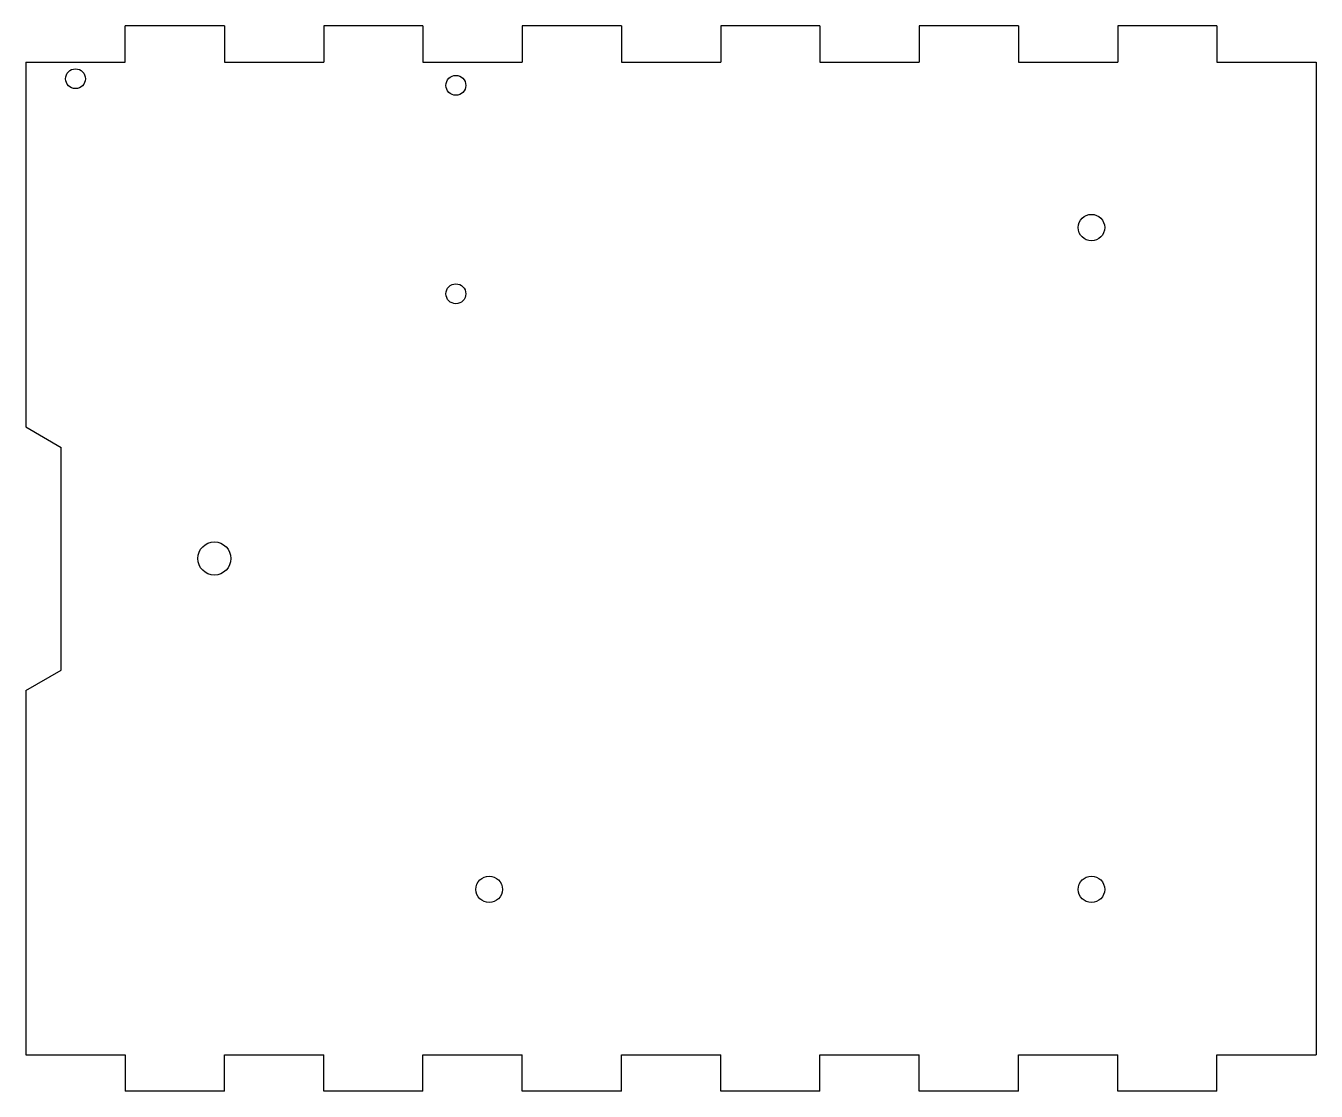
# Model space of a CAD drawing. Header units: inches. Extents: x 12 to 207, y 8 to 169.
import ezdxf

# ---------------------------------------------------------------- set-up
doc = ezdxf.new("R2010")
doc.units = ezdxf.units.IN
doc.header["$MEASUREMENT"] = 0

msp = doc.modelspace()

# ---------------------------------------------------------------- linework, layer by layer
for p, q in [((41.7, 168.94), (26.7, 168.94)), ((26.7, 163.44), (26.7, 168.94)), ((41.7, 168.94), (41.7, 163.44)), ((71.7, 168.94), (56.7, 168.94)), ((56.7, 168.94), (56.7, 163.44)), ((71.7, 168.94), (71.7, 163.44)), ((101.7, 168.94), (86.7, 168.94)), ((86.7, 168.94), (86.7, 163.44)), ((101.7, 168.94), (101.7, 163.44)), ((131.7, 168.94), (116.7, 168.94)), ((116.7, 168.94), (116.7, 163.44)), ((131.7, 168.94), (131.7, 163.44)), ((161.7, 168.94), (146.7, 168.94)), ((146.7, 168.94), (146.7, 163.44)), ((161.7, 168.94), (161.7, 163.44)), ((191.7, 168.94), (176.7, 168.94)), ((176.7, 168.94), (176.7, 163.44)), ((191.7, 168.94), (191.7, 163.44)), ((11.67, 163.44), (26.7, 163.44)), ((11.67, 163.44), (11.67, 108.31)), ((41.7, 163.44), (56.7, 163.44)), ((71.7, 163.44), (86.7, 163.44)), ((101.7, 163.44), (116.7, 163.44)), ((131.7, 163.44), (146.7, 163.44)), ((161.7, 163.44), (176.7, 163.44)), ((191.7, 163.44), (206.7, 163.44)), ((206.7, 163.44), (206.7, 13.44)), ((11.67, 108.31), (17.01, 105.22)), ((17.01, 71.55), (17.01, 105.22)), ((11.67, 68.47), (17.01, 71.55)), ((11.67, 68.47), (11.67, 13.44)), ((11.67, 13.44), (26.7, 13.44)), ((26.7, 13.44), (26.7, 7.94)), ((41.7, 13.44), (56.7, 13.44)), ((41.7, 7.94), (41.7, 13.44)), ((56.7, 7.94), (56.7, 13.44)), ((71.7, 13.44), (86.7, 13.44)), ((71.7, 7.94), (71.7, 13.44)), ((86.7, 7.94), (86.7, 13.44)), ((101.7, 13.44), (116.7, 13.44)), ((101.7, 7.94), (101.7, 13.44)), ((116.7, 7.94), (116.7, 13.44)), ((131.7, 13.44), (146.7, 13.44)), ((131.7, 7.94), (131.7, 13.44)), ((146.7, 7.94), (146.7, 13.44)), ((161.7, 13.44), (176.7, 13.44)), ((161.7, 7.94), (161.7, 13.44)), ((176.7, 7.94), (176.7, 13.44)), ((191.7, 13.44), (206.7, 13.44)), ((191.7, 7.94), (191.7, 13.44)), ((41.7, 7.94), (26.7, 7.94)), ((71.7, 7.94), (56.7, 7.94)), ((101.7, 7.94), (86.7, 7.94)), ((131.7, 7.94), (116.7, 7.94)), ((161.7, 7.94), (146.7, 7.94)), ((191.7, 7.94), (176.7, 7.94))]:
    msp.add_line(p, q)
for centre, radius in [((19.18, 160.94), 1.5), ((76.67, 159.94), 1.5), ((172.73, 138.44), 2), ((76.67, 128.44), 1.5), ((40.17, 88.44), 2.5), ((81.7, 38.44), 2), ((172.73, 38.44), 2)]:
    msp.add_circle(centre, radius)

doc.saveas('drawing.dxf')
